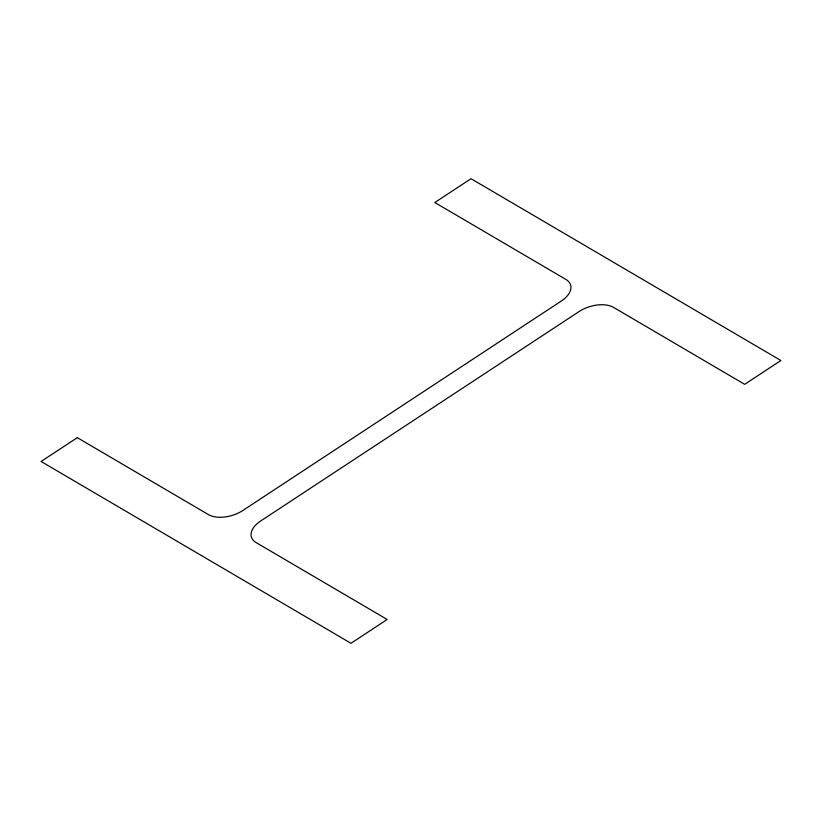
<?xml version="1.0" encoding="UTF-8"?>
<svg xmlns="http://www.w3.org/2000/svg" width="822" height="822" viewBox="0 0 822 822"><rect width="100%" height="100%" fill="white"/><g stroke="black" fill="none" stroke-linecap="round" stroke-linejoin="round"><path stroke-width="1.23" d="M77.309 437.664L41.1 461.481L350.973 643.297L387.183 619.48L256.135 542.592A25.287 14.364 -16.6 0 1 260.666 520.984L579.181 311.497A25.287 14.364 -16.6 0 1 613.654 307.449L744.691 384.336L780.9 360.519L471.027 178.703L434.817 202.52L565.865 279.408A25.287 14.364 -16.6 0 1 561.334 301.016L242.819 510.503A25.287 14.364 -16.6 0 1 208.346 514.551L77.309 437.664"/></g></svg>
